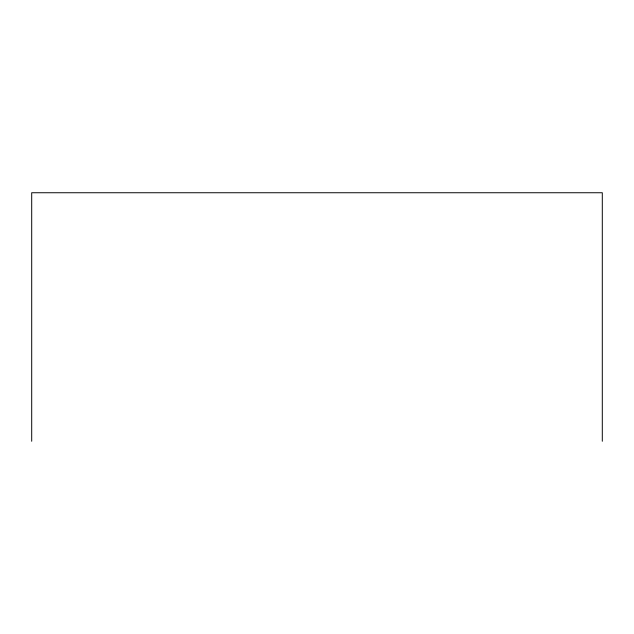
<?xml version="1.0" encoding="UTF-8"?>
<svg xmlns="http://www.w3.org/2000/svg" width="634" height="634" viewBox="0 0 634 634"><rect width="100%" height="100%" fill="white"/><g stroke="black" fill="none" stroke-linecap="round" stroke-linejoin="round"><path stroke-width="0.95" d="M602.3 441.256L602.3 192.744L31.7 192.744L31.7 441.256"/></g></svg>
